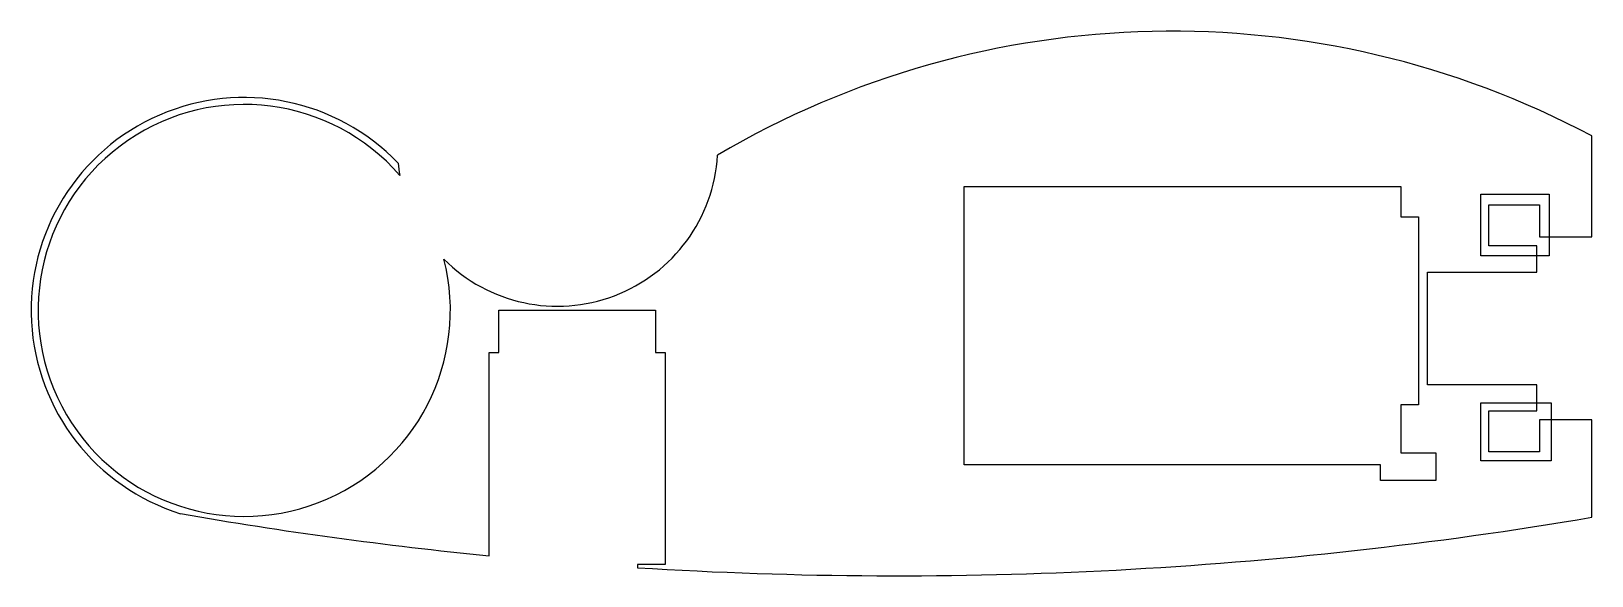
# Model space of a CAD drawing. Header units: millimetres. Extents: x -132 to -2, y -3 to 42.
import ezdxf

# ---------------------------------------------------------------- set-up
doc = ezdxf.new("R2010")
doc.units = ezdxf.units.MM
doc.layers.get('0').update_dxf_attribs({"linetype": 'CONTINUOUS'})

msp = doc.modelspace()

# ---------------------------------------------------------------- linework, layer by layer
for p, q in [((-2.31, 25.26), (-2.31, 33.63)), ((-10.85, 24.5), (-10.85, 27.9)), ((-10.85, 27.9), (-6.65, 27.9)), ((-6.65, 27.9), (-6.65, 25.26)), ((-6.65, 25.26), (-2.31, 25.26)), ((-6.86, 24.5), (-10.85, 24.5)), ((-6.86, 22.3), (-6.86, 24.5)), ((-15.95, 12.95), (-15.95, 22.3)), ((-15.95, 22.3), (-6.86, 22.3)), ((-93.05, 15.65), (-93.05, 19.15)), ((-93.05, 19.15), (-80.03, 19.15)), ((-80.03, 19.15), (-80.03, 15.65)), ((-93.85, 15.65), (-93.05, 15.65)), ((-93.85, -1.25), (-93.85, 15.65)), ((-80.03, 15.65), (-79.23, 15.65)), ((-79.23, 15.65), (-79.23, -1.97)), ((-6.86, 12.95), (-15.95, 12.95)), ((-6.86, 10.8), (-6.86, 12.95)), ((-10.85, 7.4), (-10.85, 10.8)), ((-10.85, 10.8), (-6.86, 10.8)), ((-2.31, 10.04), (-6.65, 10.04)), ((-6.65, 10.04), (-6.65, 7.4)), ((-2.31, 1.95), (-2.31, 10.04)), ((-6.65, 7.4), (-10.85, 7.4)), ((-79.23, -1.97), (-81.54, -1.97)), ((-81.54, -1.97), (-81.54, -2.24))]:
    msp.add_line(p, q)
for points in [[(-20.05, 29.42), (-18.15, 29.42), (-18.15, 26.92), (-16.7, 26.92), (-16.7, 11.3), (-18.15, 11.3), (-18.15, 7.3), (-15.25, 7.3), (-15.25, 5), (-19.85, 5), (-19.85, 6.3), (-20.05, 6.3), (-54.42, 6.3), (-54.42, 29.42)], [(-11.52, 28.79), (-5.84, 28.79), (-5.84, 23.68), (-11.52, 23.68)], [(-11.52, 11.45), (-5.68, 11.45), (-5.68, 6.63), (-11.52, 6.63)]]:
    msp.add_lwpolyline(points, close=True)
for centre, radius, start, end in [((-37.18, -31.86), 74.19, 61.9699, 120.5506), ((-114.18, 19.13), 17.69, 43.8139, 252.6251), ((-114.18, 19.13), 17.11, -319.0072, 14.4332), ((-88.18, 32.79), 13.31, 186.0841, 190.5382), ((-88.18, 32.79), 13.31, 224.8878, 356.7253), ((-60, 342.07), 344.98, 260.0754, 264.3686), ((-60, 342.07), 344.98, 266.4198, 279.6266)]:
    msp.add_arc(centre, radius, start, end)

doc.saveas('drawing.dxf')
